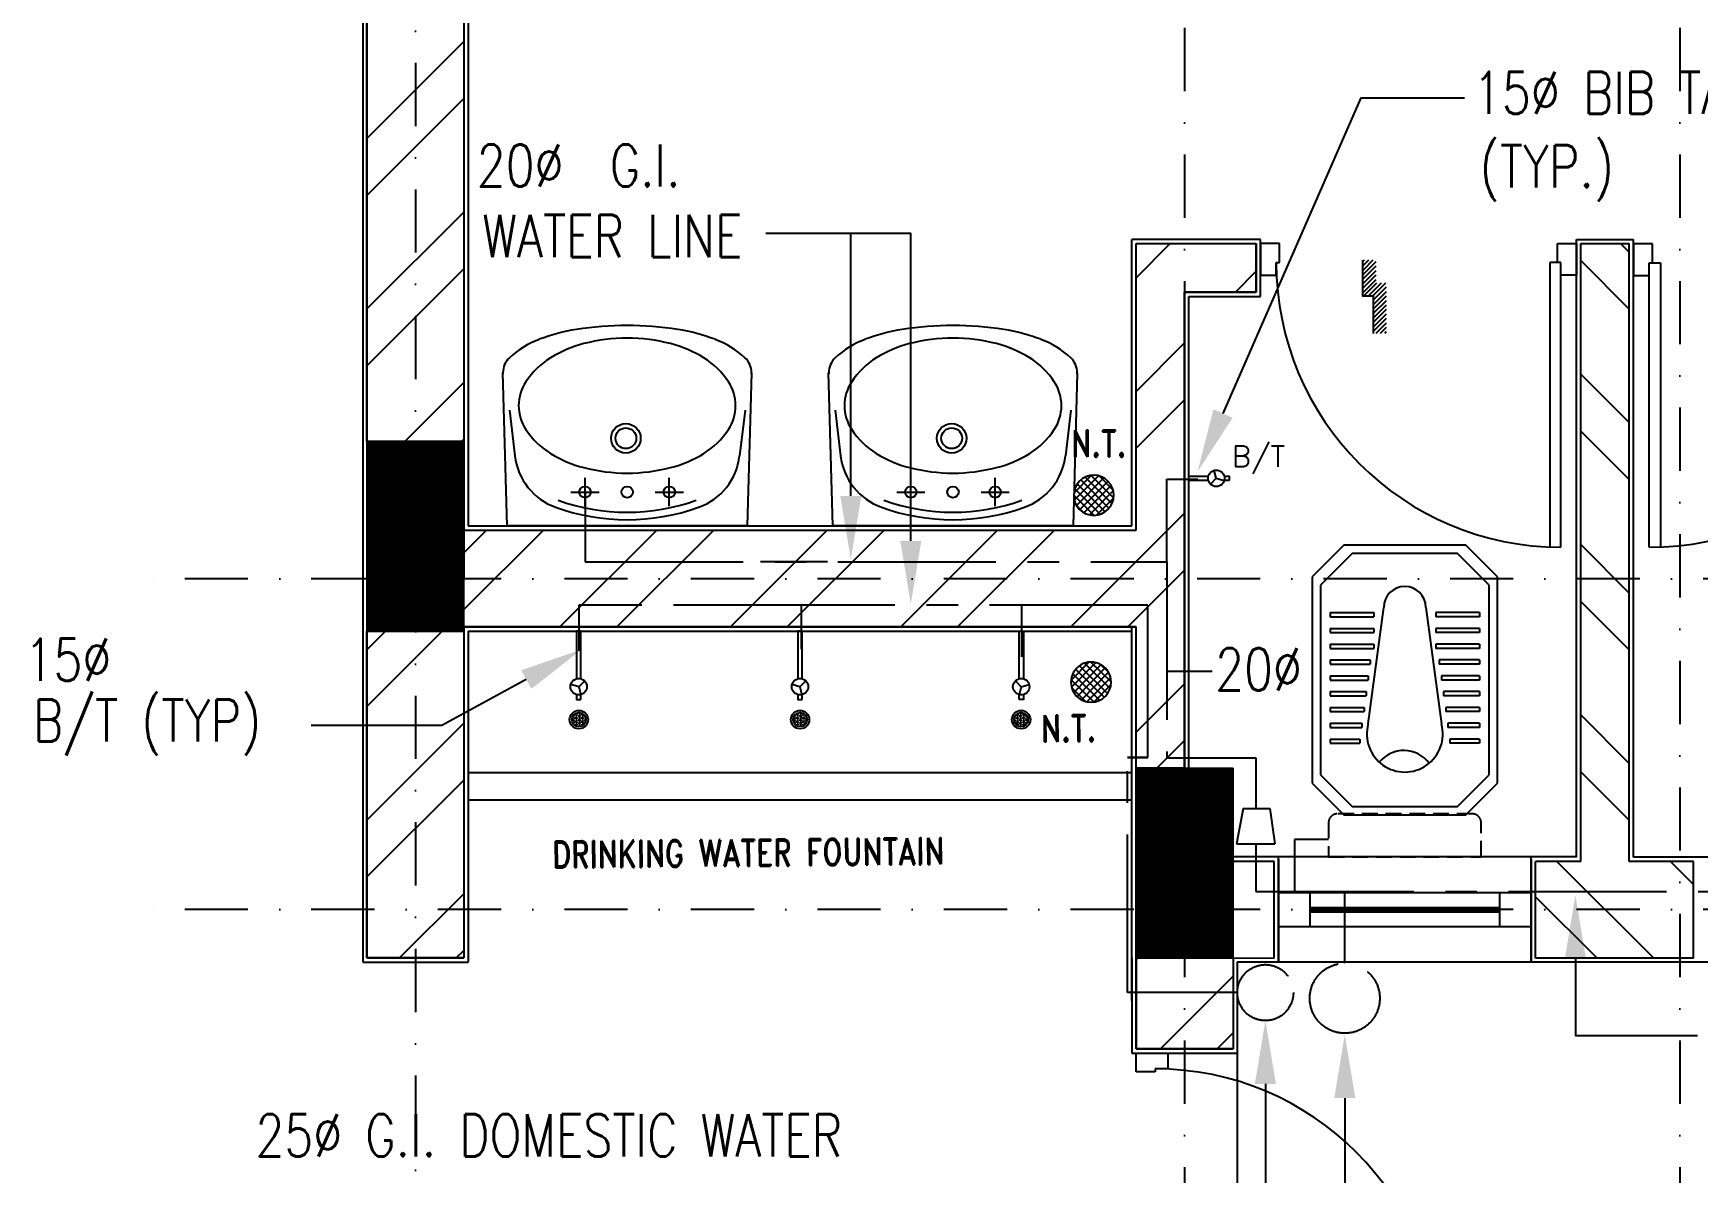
# Model space of a CAD drawing. Extents: x -437689 to -407696, y -55787 to -37037.
# Drawn here: x -431029 to -429054, y -41113 to -39762 of the extents above; entities that cross this region are included whole.
import ezdxf
from ezdxf.enums import TextEntityAlignment as Align

# ---------------------------------------------------------------- set-up
doc = ezdxf.new("R2010")
doc.units = 0
doc.header["$LTSCALE"] = 150
doc.header["$MEASUREMENT"] = 0
for name, pattern in [('CENTER', [2, 1.25, -0.25, 0.25, -0.25]), ('DASHDOT', [1, 0.5, -0.25, 0, -0.25]), ('HIDDEN', [9.525, 6.35, -3.175]), ('HIDDEN2', [0.1875, 0.125, -0.0625])]:
    doc.linetypes.add(name, pattern=pattern)
doc.layers.get('0').update_dxf_attribs({"linetype": 'CONTINUOUS'})
doc.layers.get('DEFPOINTS').update_dxf_attribs({"linetype": 'CONTINUOUS'})
for name, color, linetype in [('5MM', 6, 'CONTINUOUS'), ('COL', 2, 'CONTINUOUS'), ('DIM', 6, 'CONTINUOUS'), ('DOOR', 31, 'CONTINUOUS'), ('DROP', 64, 'CONTINUOUS'), ('GRID', 252, 'DASHDOT'), ('HAT', 9, 'CONTINUOUS'), ('LAYER1', 4, 'CENTER'), ('TEXT', 7, 'CONTINUOUS'), ('TOILET', 9, 'CONTINUOUS'), ('TXT', 7, 'CONTINUOUS'), ('VENT', 8, 'HIDDEN'), ('WALL', 7, 'CONTINUOUS'), ('WIN-1', 56, 'CONTINUOUS')]:
    doc.layers.add(name, color=color, linetype=linetype)
doc.styles.add('ROMANS', font='romans.shx', dxfattribs={"height": 200})
doc.styles.add('T', font='romans.shx', dxfattribs={"height": 450})
doc.styles.add('TESTI', font='ROMAND.SHX')

# ---------------------------------------------------------------- blocks, each defined once
blk = doc.blocks.new('*X1')
at = {"color": 0}
for p, q in [((7380, -71871.4), (7379, -71869.7)), ((7382.5, -71871.4), (7383.7, -71869.3)), ((7365.8, -71884.4), (7367.5, -71884.4)), ((7366, -71888.8), (7367.5, -71888.8)), ((7366.8, -71880.1), (7367.5, -71880.1)), ((7367.3, -71893.1), (7367.5, -71893.1)), ((7367.5, -71880.1), (7368.7, -71877.9)), ((7368.7, -71886.6), (7367.5, -71884.4)), ((7367.5, -71888.8), (7368.7, -71886.6)), ((7368.7, -71895.3), (7367.5, -71893.1)), ((7368.7, -71877.9), (7368.3, -71877.2)), ((7368.6, -71895.5), (7368.7, -71895.3)), ((7372.5, -71884.4), (7371.2, -71882.3)), ((7372.5, -71893.1), (7371.2, -71890.9)), ((7372.5, -71875.8), (7371.2, -71873.6)), ((7371.2, -71882.3), (7372.5, -71880.1)), ((7371.2, -71890.9), (7372.5, -71888.8)), ((7371.7, -71898.8), (7372.5, -71897.4)), ((7372.5, -71875.8), (7375, -71875.8)), ((7372.5, -71880.1), (7375, -71880.1)), ((7372.5, -71884.4), (7375, -71884.4)), ((7372.5, -71888.8), (7375, -71888.8)), ((7372.5, -71893.1), (7375, -71893.1)), ((7372.5, -71897.4), (7375, -71897.4)), ((7374.2, -71871.4), (7375, -71871.4)), ((7376.2, -71873.6), (7375, -71871.4)), ((7375, -71875.8), (7376.2, -71873.6)), ((7376.2, -71882.3), (7375, -71880.1)), ((7375, -71884.4), (7376.2, -71882.3)), ((7376.2, -71890.9), (7375, -71888.8)), ((7375, -71893.1), (7376.2, -71890.9)), ((7376.2, -71899.6), (7375, -71897.4)), ((7375.3, -71901.2), (7376.2, -71899.6)), ((7380, -71880.1), (7378.7, -71877.9)), ((7380, -71888.8), (7378.7, -71886.6)), ((7380, -71897.4), (7378.7, -71895.3)), ((7378.7, -71877.9), (7380, -71875.8)), ((7378.7, -71886.6), (7380, -71884.4)), ((7378.7, -71895.3), (7380, -71893.1)), ((7379.6, -71902.5), (7380, -71901.8)), ((7380, -71871.4), (7382.5, -71871.4)), ((7380, -71875.8), (7382.5, -71875.8)), ((7380, -71880.1), (7382.5, -71880.1)), ((7380, -71884.4), (7382.5, -71884.4)), ((7380, -71888.8), (7382.5, -71888.8)), ((7380, -71893.1), (7382.5, -71893.1)), ((7380, -71897.4), (7382.5, -71897.4)), ((7380, -71901.8), (7382.5, -71901.8)), ((7383.7, -71877.9), (7382.5, -71875.8)), ((7382.5, -71880.1), (7383.7, -71877.9)), ((7383.7, -71886.6), (7382.5, -71884.4)), ((7382.5, -71888.8), (7383.7, -71886.6)), ((7383.7, -71895.3), (7382.5, -71893.1)), ((7382.5, -71897.4), (7383.7, -71895.3)), ((7383.1, -71902.8), (7382.5, -71901.8)), ((7387.5, -71875.8), (7386.2, -71873.6)), ((7387.5, -71884.4), (7386.2, -71882.3)), ((7387.5, -71893.1), (7386.2, -71890.9)), ((7387.5, -71901.8), (7386.2, -71899.6)), ((7386.2, -71873.6), (7387.5, -71871.4)), ((7386.2, -71882.3), (7387.5, -71880.1)), ((7386.2, -71890.9), (7387.5, -71888.8)), ((7386.2, -71899.6), (7387.5, -71897.4)), ((7387.5, -71871.4), (7390, -71871.4)), ((7387.5, -71875.8), (7390, -71875.8)), ((7387.5, -71880.1), (7390, -71880.1)), ((7387.5, -71884.4), (7390, -71884.4)), ((7387.5, -71888.8), (7390, -71888.8)), ((7387.5, -71893.1), (7390, -71893.1)), ((7387.5, -71897.4), (7390, -71897.4)), ((7387.5, -71901.8), (7388.3, -71901.8)), ((7391.2, -71873.6), (7390, -71871.4)), ((7390, -71875.8), (7391.2, -71873.6)), ((7391.2, -71882.3), (7390, -71880.1)), ((7390, -71884.4), (7391.2, -71882.3)), ((7391.2, -71890.9), (7390, -71888.8)), ((7390, -71893.1), (7391.2, -71890.9)), ((7391.2, -71899.6), (7390, -71897.4)), ((7390.6, -71900.7), (7391.2, -71899.6)), ((7395, -71880.1), (7393.7, -71877.9)), ((7395, -71888.8), (7393.7, -71886.6)), ((7394.9, -71897.3), (7393.7, -71895.3)), ((7393.7, -71877.9), (7395, -71875.8)), ((7393.7, -71886.6), (7395, -71884.4)), ((7393.7, -71895.3), (7395, -71893.1)), ((7395, -71875.8), (7395.8, -71875.8)), ((7395, -71880.1), (7397.5, -71880.1)), ((7395, -71884.4), (7397.5, -71884.4)), ((7395, -71888.8), (7397.5, -71888.8)), ((7395, -71893.1), (7397.5, -71893.1)), ((7397.5, -71880.1), (7397.9, -71879.4)), ((7398.7, -71886.6), (7397.5, -71884.4)), ((7397.5, -71888.8), (7398.7, -71886.6)), ((7397.6, -71893.3), (7397.5, -71893.1))]:
    blk.add_line(p, q, dxfattribs=at)
blk = doc.blocks.new('*X0')
at = {"color": 0}
for p, q in [((12743.8, 9916.2), (12718.8, 9941.2)), ((12752.6, 9916.2), (12727.6, 9941.2)), ((12761.4, 9916.2), (12736.4, 9941.2)), ((12770.3, 9916.2), (12745.3, 9941.2)), ((12779.1, 9916.2), (12754.1, 9941.2)), ((12788, 9916.2), (12763, 9941.2)), ((12796.8, 9916.2), (12771.8, 9941.2)), ((12805.6, 9916.2), (12780.6, 9941.2)), ((12813.4, 9935), (12788.4, 9960)), ((12813.4, 9926.1), (12788.4, 9951.1)), ((12813.4, 9917.3), (12788.4, 9942.3)), ((12820.5, 9936.7), (12795.5, 9961.7)), ((12829.3, 9936.7), (12804.3, 9961.7)), ((12838.2, 9936.7), (12813.2, 9961.7)), ((12847, 9936.7), (12822, 9961.7)), ((12855.8, 9936.7), (12830.8, 9961.7)), ((12859.3, 9942.1), (12839.7, 9961.7)), ((12859.3, 9951), (12848.5, 9961.7)), ((12859.3, 9959.8), (12857.4, 9961.7)), ((12734.9, 9916.2), (12714.5, 9936.6)), ((12726.1, 9916.2), (12714.5, 9927.8)), ((12717.3, 9916.2), (12714.5, 9918.9))]:
    blk.add_line(p, q, dxfattribs=at)

msp = doc.modelspace()

# ---------------------------------------------------------------- linework, layer by layer
at = {"color": 8}
for p, q in [((-430466.6, -40345.6), (-430471.6, -40164.1)), ((-430176.6, -40164.1), (-430181.6, -40345.6)), ((-430080.1, -40345.6), (-430085.1, -40164.1)), ((-429790.1, -40164.1), (-429795.1, -40345.6)), ((-430463.8, -40208.5), (-430457.5, -40262.6)), ((-430184.3, -40208.5), (-430190.7, -40262.6)), ((-430077.3, -40208.5), (-430071, -40262.6)), ((-429797.8, -40208.5), (-429804.2, -40262.6)), ((-430374.1, -40322.2), (-430374.1, -40288.9)), ((-430274.1, -40322.2), (-430274.1, -40288.9)), ((-429987.6, -40322.2), (-429987.6, -40288.9)), ((-429887.6, -40322.2), (-429887.6, -40288.9)), ((-430390.8, -40305.6), (-430357.4, -40305.6)), ((-430290.8, -40305.6), (-430257.4, -40305.6)), ((-430004.2, -40305.6), (-429970.9, -40305.6)), ((-429904.2, -40305.6), (-429870.9, -40305.6)), ((-430181.6, -40345.6), (-430466.6, -40345.6)), ((-429795.1, -40345.6), (-430080.1, -40345.6))]:
    msp.add_line(p, q, dxfattribs=at)
at = {"color": 0}
for p, q in [((-429794.3, -40306.9), (-429773.1, -40285.7)), ((-429793.7, -40315.1), (-429764.9, -40286.3)), ((-429791.1, -40321.4), (-429758.6, -40288.9)), ((-429790.2, -40295.8), (-429757.1, -40328.9)), ((-429787.2, -40326.4), (-429753.6, -40292.8)), ((-429786, -40291.2), (-429752.5, -40324.7)), ((-429782.2, -40330.1), (-429749.9, -40297.8)), ((-429780.6, -40287.8), (-429749.1, -40319.3)), ((-429773.7, -40285.8), (-429747.1, -40312.4)), ((-429764.1, -40286.5), (-429747.8, -40302.8)), ((-429794.4, -40309.3), (-429770.6, -40333.1)), ((-429793.1, -40301.7), (-429763, -40331.8)), ((-429775.7, -40332.6), (-429747.4, -40304.3)), ((-429767.2, -40332.9), (-429747.1, -40312.8)), ((-429791.1, -40321.4), (-429782.7, -40329.8)), ((-429776.5, -40507.4), (-429797.5, -40528.7)), ((-429768.3, -40507.9), (-429796.8, -40537)), ((-429762, -40510.4), (-429794.2, -40543.2)), ((-429757, -40514.2), (-429790.3, -40548.1)), ((-429787.5, -40511.6), (-429754.2, -40544.3)), ((-429781.7, -40508.6), (-429751.3, -40538.4)), ((-429774.1, -40507.2), (-429750.1, -40530.8)), ((-429762, -40510.4), (-429753.5, -40518.7)), ((-429797.4, -40528.2), (-429770.6, -40554.5)), ((-429795.5, -40521.3), (-429763.7, -40552.5)), ((-429792.1, -40515.8), (-429758.4, -40549)), ((-429753.2, -40519.3), (-429785.2, -40551.8)), ((-429750.7, -40525.7), (-429778.7, -40554.2)), ((-429750.3, -40534.2), (-429770.2, -40554.4)), ((-429796.6, -40537.7), (-429780.2, -40553.9))]:
    msp.add_line(p, q, dxfattribs=at)
for p, q in [((-429625.2, -40289.3), (-429632, -40296.4)), ((-429625.2, -40289.3), (-429627.9, -40279.9)), ((-429625.2, -40289.3), (-429615.7, -40291.7)), ((-430381.6, -40536.4), (-430391, -40533.7)), ((-430381.6, -40536.4), (-430374.5, -40529.6)), ((-430119.1, -40536.4), (-430128.5, -40533.7)), ((-430119.1, -40536.4), (-430112, -40529.6)), ((-429856.6, -40536.4), (-429863.6, -40529.6)), ((-429856.6, -40536.4), (-429847.2, -40533.7)), ((-429630.2, -40518.5), (-429683.8, -40518.5)), ((-430381.6, -40536.4), (-430379.2, -40545.9)), ((-430119.1, -40536.4), (-430116.7, -40545.9)), ((-429856.6, -40536.4), (-429858.9, -40545.9))]:
    msp.add_line(p, q)
at = {"color": 9, "linetype": 'HIDDEN2'}
for p, q in [((-429321.2, -40687.2), (-429481.9, -40687.2)), ((-429492, -40697.4), (-429492, -40738.1)), ((-429311.1, -40738.1), (-429311.1, -40697.4)), ((-429492, -40738.1), (-429311.1, -40738.1))]:
    msp.add_line(p, q, dxfattribs=at)
for points in [[(-429617.2, -40212.5), (-429453.2, -39838.2), (-429381.3, -39838.2), (-429330.9, -39838.2)], [(-430058.8, -40310.2), (-430058.8, -39998.8), (-430109, -39998.8), (-430159.4, -39998.8)], [(-429987.6, -40363.5), (-429987.6, -39998.8), (-430091.2, -39998.8), (-430091.2, -39998.8)], [(-429634.6, -40292), (-429657.8, -40292), (-429657.8, -40286.7), (-429634.6, -40286.7)], [(-429615.8, -40286.7), (-429610.1, -40286.7), (-429610.1, -40292)], [(-429610.1, -40292), (-429615.8, -40292)], [(-430378.9, -40527), (-430378.9, -40470.6), (-430384.2, -40470.6), (-430384.2, -40527)], [(-430116.4, -40527), (-430116.4, -40470.6), (-430121.7, -40470.6), (-430121.7, -40527)], [(-429859.2, -40527), (-429859.2, -40470.6), (-429853.9, -40470.6), (-429853.9, -40527)], [(-430384.2, -40545.8), (-430384.2, -40551.5), (-430378.9, -40551.5)], [(-430378.9, -40551.5), (-430378.9, -40545.8)], [(-430121.7, -40545.8), (-430121.7, -40551.5), (-430116.4, -40551.5)], [(-430116.4, -40551.5), (-430116.4, -40545.8)], [(-429853.9, -40545.8), (-429853.9, -40551.5), (-429859.2, -40551.5)], [(-429859.2, -40551.5), (-429859.2, -40545.8)], [(-429199.2, -40858.7), (-429199.2, -40949.9), (-429104.6, -40949.9), (-429054.2, -40949.9)], [(-429567, -41007.4), (-429567, -41169.1), (-430015.1, -41169.1), (-430065.5, -41169.1)], [(-429472.8, -41024.2), (-429472.8, -41215.1), (-429157.9, -41215.1), (-429107.5, -41215.1)]]:
    msp.add_lwpolyline(points)
at = {"color": 8}
for centre, radius in [((-430325.6, -40241.8), 17.5), ((-430325.6, -40241.8), 12.3), ((-429939.1, -40241.8), 17.5), ((-429939.1, -40241.8), 12.3), ((-430374.1, -40305.6), 6.77), ((-430324.1, -40305.6), 6.77), ((-430274.1, -40305.6), 6.77), ((-429987.6, -40305.6), 6.77), ((-429937.6, -40305.6), 6.77), ((-429887.6, -40305.6), 6.77)]:
    msp.add_circle(centre, radius, dxfattribs=at)
for centre, radius in [((-429625.2, -40289.3), 9.79), ((-430381.6, -40536.4), 9.79), ((-430119.1, -40536.4), 9.79), ((-429856.6, -40536.4), 9.79), ((-430381.4, -40575.4), 10.9), ((-430381.4, -40575.4), 8.38), ((-430118.9, -40575.4), 10.9), ((-430118.9, -40575.4), 8.38), ((-429856.7, -40575.4), 10.9), ((-429856.7, -40575.4), 8.38)]:
    msp.add_circle(centre, radius)
for centre, radius, start, end in [((-430350, -40330.9), 220.8, 98.9379, 110.7914), ((-430324.1, -40495.8), 387.7, 90, 98.9379), ((-430324.1, -40495.8), 387.7, 81.0621, 90), ((-430298.2, -40330.9), 220.8, 69.2086, 81.0621), ((-429963.5, -40330.9), 220.8, 98.9379, 110.7914), ((-429937.6, -40495.8), 387.7, 90, 98.9379), ((-429937.6, -40495.8), 387.7, 81.0621, 90), ((-429911.6, -40330.9), 220.8, 69.2086, 81.0621), ((-430389.2, -40227.6), 110.3, 110.7914, 132.5102), ((-430340.1, -40267.2), 142.1, 104.4333, 121.8551), ((-430324.1, -40329.6), 206.5, 90, 104.4333), ((-430324.1, -40329.6), 206.5, 75.5667, 90), ((-430308, -40267.2), 142.1, 58.1449, 75.5667), ((-430258.9, -40227.6), 110.3, 47.4898, 69.2086), ((-430002.7, -40227.6), 110.3, 110.7914, 132.5102), ((-429953.6, -40267.2), 142.1, 104.4333, 121.8551), ((-429937.6, -40329.6), 206.5, 90, 104.4333), ((-429937.6, -40329.6), 206.5, 75.5667, 90), ((-429921.5, -40267.2), 142.1, 58.1449, 75.5667), ((-429872.4, -40227.6), 110.3, 47.4898, 69.2086), ((-430447.4, -40164.1), 24.1, 132.5102, 180), ((-430364.6, -40227.8), 95.7, 121.8551, 146.3116), ((-430283.6, -40227.8), 95.7, 33.6884, 58.1449), ((-430200.7, -40164.1), 24.1, 360, 47.4898), ((-430060.9, -40164.1), 24.1, 132.5102, 180), ((-429978.1, -40227.8), 95.7, 121.8551, 146.3116), ((-429897, -40227.8), 95.7, 33.6884, 58.1449), ((-429814.2, -40164.1), 24.1, 360, 47.4898), ((-430447.4, -40164.1), 24.1, 180, 183.1561), ((-430401.7, -40203.1), 51.1, 146.3116, 180), ((-430246.5, -40203.1), 51.1, 360, 33.6884), ((-430200.7, -40164.1), 24.1, 356.8439, 360), ((-430060.9, -40164.1), 24.1, 180, 183.1561), ((-430015.2, -40203.1), 51.1, 146.3116, 180), ((-429860, -40203.1), 51.1, 360, 33.6884), ((-429814.2, -40164.1), 24.1, 356.8439, 360), ((-430401.7, -40203.1), 51.1, 180, 213.6884), ((-430246.5, -40203.1), 51.1, 326.3116, 360), ((-430015.2, -40203.1), 51.1, 180, 213.6884), ((-429860, -40203.1), 51.1, 326.3116, 360), ((-430364.6, -40178.4), 95.7, 213.6884, 238.1449), ((-430283.6, -40178.4), 95.7, 301.8551, 326.3116), ((-429978.1, -40178.4), 95.7, 213.6884, 238.1449), ((-429897, -40178.4), 95.7, 301.8551, 326.3116), ((-430383.9, -40254), 74, 186.7128, 250.2795), ((-430340.1, -40139), 142.1, 238.1449, 255.5667), ((-430324.1, -40076.6), 206.5, 255.5667, 270), ((-430324.1, -40076.6), 206.5, 270, 284.4333), ((-430308, -40139), 142.1, 284.4333, 301.8551), ((-430264.2, -40254), 74, 289.7205, 353.2872), ((-429997.4, -40254), 74, 186.7128, 250.2795), ((-429953.6, -40139), 142.1, 238.1449, 255.5667), ((-429937.6, -40076.6), 206.5, 255.5667, 270), ((-429937.6, -40076.6), 206.5, 270, 284.4333), ((-429921.5, -40139), 142.1, 284.4333, 301.8551), ((-429877.7, -40254), 74, 289.7205, 353.2872), ((-430324.1, -40087), 242.5, 250.2795, 289.7205), ((-429937.6, -40087), 242.5, 250.2795, 289.7205), ((-430324.1, -40087), 251.4, 250.2795, 289.7205), ((-429937.6, -40087), 251.4, 250.2795, 289.7205)]:
    msp.add_arc(centre, radius, start, end, dxfattribs=at)
for centre, start, end in [((-429770.6, -40309.4), 90, 270), ((-429770.6, -40309.4), 270, 90), ((-429773.8, -40531), 0.5207, 180.5207), ((-429773.8, -40531), 180.5207, 0.5207)]:
    msp.add_arc(centre, 23.8, start, end)
at = {"color": 9, "linetype": 'HIDDEN2'}
for centre, start, end in [((-429481.9, -40697.4), 90, 180), ((-429321.2, -40697.4), 0, 90)]:
    msp.add_arc(centre, 10.1, start, end, dxfattribs=at)
for points in [[(-429605.8, -40217.5), (-429647.3, -40281.2), (-429628.7, -40207.5)], [(-430046.3, -40310.2), (-430058.8, -40385.2), (-430071.3, -40310.2)], [(-429975.1, -40363.5), (-429987.6, -40438.5), (-430000.1, -40363.5)], [(-429211.7, -40858.7), (-429199.2, -40783.7), (-429186.7, -40858.7)], [(-429579.5, -41007.4), (-429567, -40932.4), (-429554.5, -41007.4)], [(-429485.3, -41024.2), (-429472.8, -40949.2), (-429460.3, -41024.2)]]:
    msp.add_solid(points)
at = {"layer": '5MM'}
msp.add_lwpolyline([(-429438.9, -40117.4), (-429438.9, -40073.1), (-429451.2, -40073.1), (-429451.2, -40030.6)], dxfattribs=at)
at = {"layer": 'COL'}
for p, q in [((-430632.8, -40245.6), (-430517.8, -40245.6)), ((-429720.3, -40633.1), (-429605.3, -40633.1))]:
    msp.add_line(p, q, dxfattribs=at)
at = {"layer": 'COL', "const_width": 115}
for points in [[(-430575.3, -40470.6), (-430575.3, -40245.6)], [(-429662.8, -40858.1), (-429662.8, -40633.1)]]:
    msp.add_lwpolyline(points, dxfattribs=at)
at = {"layer": 'COL'}
for points in [[(-430632.8, -40245.6), (-430632.8, -40470.6), (-430632.8, -40470.6), (-430517.8, -40470.6), (-430517.8, -40245.6)], [(-429720.3, -40633.1), (-429720.3, -40858.1), (-429720.3, -40858.1), (-429605.3, -40858.1), (-429605.3, -40633.1)]]:
    msp.add_lwpolyline(points, dxfattribs=at)
at = {"layer": 'DEFPOINTS', "color": 8}
for p, q in [((-430466.6, -40345.6), (-430471.6, -40164.1)), ((-430176.6, -40164.1), (-430181.6, -40345.6)), ((-430080.1, -40345.6), (-430085.1, -40164.1)), ((-429790.1, -40164.1), (-429795.1, -40345.6)), ((-430181.6, -40345.6), (-430466.6, -40345.6)), ((-429795.1, -40345.6), (-430080.1, -40345.6))]:
    msp.add_line(p, q, dxfattribs=at)
for centre, radius, start, end in [((-430350, -40330.9), 220.8, 98.9379, 110.7914), ((-430324.1, -40495.8), 387.7, 90, 98.9379), ((-430324.1, -40495.8), 387.7, 81.0621, 90), ((-430298.2, -40330.9), 220.8, 69.2086, 81.0621), ((-429963.5, -40330.9), 220.8, 98.9379, 110.7914), ((-429937.6, -40495.8), 387.7, 90, 98.9379), ((-429937.6, -40495.8), 387.7, 81.0621, 90), ((-429911.6, -40330.9), 220.8, 69.2086, 81.0621), ((-430389.2, -40227.6), 110.3, 110.7914, 132.5102), ((-430258.9, -40227.6), 110.3, 47.4898, 69.2086), ((-430002.7, -40227.6), 110.3, 110.7914, 132.5102), ((-429872.4, -40227.6), 110.3, 47.4898, 69.2086), ((-430447.4, -40164.1), 24.1, 132.5102, 180), ((-430200.7, -40164.1), 24.1, 360, 47.4898), ((-430060.9, -40164.1), 24.1, 132.5102, 180), ((-429814.2, -40164.1), 24.1, 360, 47.4898), ((-430200.7, -40164.1), 24.1, 356.8439, 360), ((-429814.2, -40164.1), 24.1, 356.8439, 360)]:
    msp.add_arc(centre, radius, start, end, dxfattribs=at)
at = {"layer": 'DOOR', "color": 8}
for p, q in [((-429550.3, -40011), (-429572.8, -40011)), ((-429572.8, -40011), (-429572.8, -40048.5)), ((-429550.3, -40033.5), (-429550.3, -40011)), ((-429220.3, -40011), (-429197.8, -40011)), ((-429220.3, -40033.5), (-429220.3, -40011)), ((-429197.8, -40011), (-429197.8, -40048.5)), ((-429135.3, -40046.9), (-429135.3, -40011)), ((-429107.8, -40011.1), (-429130.3, -40011.1)), ((-429130.3, -40011.1), (-429130.3, -40048.6)), ((-429107.8, -40033.6), (-429107.8, -40011.1)), ((-429554.1, -40048.5), (-429554.1, -40033.5)), ((-429554.1, -40033.5), (-429550.3, -40033.5)), ((-429229.7, -40033.5), (-429229.7, -40370.8)), ((-429216.6, -40033.5), (-429229.7, -40033.5)), ((-429216.6, -40033.5), (-429220.3, -40033.5)), ((-429216.6, -40371), (-429216.6, -40033.5)), ((-429216.6, -40048.5), (-429216.6, -40033.5)), ((-429111.6, -40048.6), (-429111.6, -40033.6)), ((-429111.6, -40033.6), (-429107.8, -40033.6)), ((-429111.6, -40033.6), (-429098.4, -40033.6)), ((-429111.6, -40371.1), (-429111.6, -40033.6)), ((-429098.4, -40033.6), (-429098.4, -40370.8)), ((-429572.8, -40048.5), (-429554.1, -40048.5)), ((-429197.8, -40048.5), (-429216.6, -40048.5)), ((-429130.3, -40048.6), (-429111.6, -40048.6)), ((-429720.3, -40993.3), (-429720.3, -40970.8)), ((-429720.3, -40970.8), (-429682.8, -40970.8)), ((-429682.8, -40989.6), (-429697.8, -40989.6)), ((-429697.8, -40989.6), (-429697.8, -40993.3)), ((-429682.8, -40970.8), (-429682.8, -40989.6)), ((-429697.8, -40993.3), (-429720.3, -40993.3))]:
    msp.add_line(p, q, dxfattribs=at)
for centre, start, end in [((-429216.6, -40033.5), 180, 270), ((-429111.6, -40033.6), 270, 360), ((-429697.8, -41327.1), 0, 90)]:
    msp.add_arc(centre, 337.5, start, end, dxfattribs=at)
at = {"layer": 'GRID'}
for p, q in [((-429662.8, -38254.2), (-429662.8, -43799.9)), ((-429075.3, -38254.2), (-429075.3, -43799.9)), ((-430575.3, -38295.6), (-430575.3, -43799.9)), ((-427171.5, -40408.3), (-430923.8, -40408.3))]:
    msp.add_line(p, q, dxfattribs=at)
at = {"layer": 'GRID', "color": 9}
msp.add_line((-427171.5, -40800.8), (-430923.8, -40800.8), dxfattribs=at)
at = {"layer": 'LAYER1'}
for p, q in [((-429683.8, -40388.3), (-429683.8, -40290.3)), ((-429683.8, -40290.3), (-429647, -40290.3)), ((-430374.1, -40305.6), (-430374.1, -40388.3)), ((-430374.1, -40388.3), (-429683.8, -40388.3)), ((-430086.5, -40388.3), (-430166, -40388.3)), ((-429683.8, -40388.3), (-429683.8, -40620.8)), ((-429706.6, -40439.6), (-430381.5, -40439.6)), ((-430381.5, -40439.6), (-430381.5, -40494)), ((-430187.4, -40439.6), (-430267, -40439.6)), ((-430117.3, -40491.9), (-430117.3, -40439.6)), ((-429856.1, -40501), (-429856.1, -40439.6)), ((-429706.6, -40620.5), (-429706.6, -40439.6)), ((-429730.5, -40899.2), (-429730.5, -40620.5)), ((-429730.5, -40620.5), (-429706.6, -40620.5)), ((-429706.6, -40620.5), (-429730.5, -40620.5)), ((-429683.8, -40620.8), (-429578.5, -40620.8)), ((-429578.5, -40620.8), (-429578.5, -40680.9)), ((-429593.5, -40680.9), (-429601.4, -40722.7)), ((-429593.5, -40680.9), (-429561.9, -40680.9)), ((-429561.9, -40680.9), (-429555.6, -40722.7)), ((-429601.4, -40722.7), (-429555.6, -40722.7)), ((-429578.5, -40722.7), (-429578.5, -40779.1)), ((-429492, -40717.7), (-429532.3, -40717.7)), ((-429532.3, -40717.7), (-429532.3, -40781)), ((-429578.5, -40779.1), (-427648.7, -40779.1)), ((-429472.8, -40864.3), (-429472.8, -40778.7)), ((-429600.2, -40899.2), (-429730.5, -40899.2))]:
    msp.add_line(p, q, dxfattribs=at)
msp.add_lwpolyline([(-430443.7, -40527.9), (-430544.1, -40582.4), (-430699, -40582.4), (-430699, -40582.4)], dxfattribs=at)
for centre, radius in [((-429567, -40899.2), 33.2), ((-429472.8, -40905.9), 41.5)]:
    msp.add_circle(centre, radius, dxfattribs=at)
msp.add_solid([(-430449.6, -40516.9), (-430377.8, -40492.1), (-430437.7, -40538.9)], dxfattribs=at)
at = {"layer": 'TOILET'}
for p, q in [((-429474.1, -40368.5), (-429511.6, -40406)), ((-429329.1, -40368.5), (-429474.1, -40368.5)), ((-429291.6, -40406), (-429329.1, -40368.5)), ((-429464.1, -40378.5), (-429501.6, -40416)), ((-429339.1, -40378.5), (-429464.1, -40378.5)), ((-429301.6, -40416), (-429339.1, -40378.5)), ((-429511.6, -40406), (-429511.6, -40651)), ((-429501.6, -40416), (-429501.6, -40641)), ((-429301.6, -40641), (-429301.6, -40416)), ((-429291.6, -40651), (-429291.6, -40406)), ((-429490.3, -40448.5), (-429438.3, -40448.5)), ((-429490.3, -40448.5), (-429490.3, -40453.5)), ((-429490.3, -40453.5), (-429438.3, -40453.5)), ((-429445, -40580.6), (-429426.6, -40442.5)), ((-429438.3, -40448.5), (-429438.3, -40453.5)), ((-429376.6, -40442.5), (-429358.1, -40580.6)), ((-429364.8, -40448.5), (-429364.8, -40453.5)), ((-429312.8, -40448.5), (-429364.8, -40448.5)), ((-429312.8, -40453.5), (-429364.8, -40453.5)), ((-429312.8, -40448.5), (-429312.8, -40453.5)), ((-429490.3, -40467.2), (-429490.3, -40472.2)), ((-429490.3, -40467.2), (-429438.3, -40467.2)), ((-429490.3, -40472.2), (-429438.3, -40472.2)), ((-429438.3, -40467.2), (-429438.3, -40472.2)), ((-429312.8, -40467.2), (-429364.8, -40467.2)), ((-429364.8, -40467.2), (-429364.8, -40472.2)), ((-429312.8, -40472.2), (-429364.8, -40472.2)), ((-429312.8, -40467.2), (-429312.8, -40472.2)), ((-429490.3, -40486), (-429490.3, -40491)), ((-429490.3, -40486), (-429438.3, -40486)), ((-429490.3, -40486), (-429490.3, -40491)), ((-429490.3, -40486), (-429438.3, -40486)), ((-429490.3, -40491), (-429438.3, -40491)), ((-429490.3, -40491), (-429438.3, -40491)), ((-429438.3, -40486), (-429438.3, -40491)), ((-429438.3, -40486), (-429438.3, -40491)), ((-429312.8, -40486), (-429364.8, -40486)), ((-429364.8, -40486), (-429364.8, -40491)), ((-429312.8, -40486), (-429364.8, -40486)), ((-429364.8, -40486), (-429364.8, -40491)), ((-429312.8, -40491), (-429364.8, -40491)), ((-429312.8, -40491), (-429364.8, -40491)), ((-429312.8, -40486), (-429312.8, -40491)), ((-429312.8, -40486), (-429312.8, -40491)), ((-429490.3, -40504.7), (-429490.3, -40509.7)), ((-429490.3, -40504.7), (-429442.5, -40504.7)), ((-429490.3, -40509.7), (-429442.5, -40509.7)), ((-429442.5, -40504.7), (-429442.5, -40509.7)), ((-429360.7, -40504.7), (-429360.7, -40509.7)), ((-429312.8, -40504.7), (-429360.7, -40504.7)), ((-429312.8, -40509.7), (-429360.7, -40509.7)), ((-429312.8, -40504.7), (-429312.8, -40509.7)), ((-429490.3, -40523.5), (-429490.3, -40528.5)), ((-429490.3, -40523.5), (-429490.3, -40528.5)), ((-429490.3, -40523.5), (-429445, -40523.5)), ((-429490.3, -40523.5), (-429445, -40523.5)), ((-429490.3, -40528.5), (-429445, -40528.5)), ((-429490.3, -40528.5), (-429445, -40528.5)), ((-429445, -40523.5), (-429445, -40528.5)), ((-429445, -40523.5), (-429445, -40528.5)), ((-429358.2, -40523.5), (-429358.2, -40528.5)), ((-429312.8, -40523.5), (-429358.2, -40523.5)), ((-429358.2, -40523.5), (-429358.2, -40528.5)), ((-429312.8, -40523.5), (-429358.2, -40523.5)), ((-429312.8, -40528.5), (-429358.2, -40528.5)), ((-429312.8, -40528.5), (-429358.2, -40528.5)), ((-429312.8, -40523.5), (-429312.8, -40528.5)), ((-429312.8, -40523.5), (-429312.8, -40528.5)), ((-429490.3, -40542.2), (-429490.3, -40547.2)), ((-429490.3, -40542.2), (-429447.5, -40542.2)), ((-429490.3, -40547.2), (-429447.5, -40547.2)), ((-429447.5, -40542.2), (-429447.5, -40547.2)), ((-429355.7, -40542.2), (-429355.7, -40547.2)), ((-429312.8, -40542.2), (-429355.7, -40542.2)), ((-429312.8, -40547.2), (-429355.7, -40547.2)), ((-429312.8, -40542.2), (-429312.8, -40547.2)), ((-429490.3, -40561), (-429490.3, -40566)), ((-429490.3, -40561), (-429490.3, -40566)), ((-429490.3, -40561), (-429450, -40561)), ((-429490.3, -40561), (-429450, -40561)), ((-429490.3, -40566), (-429450, -40566)), ((-429490.3, -40566), (-429450, -40566)), ((-429450, -40561), (-429450, -40566)), ((-429450, -40561), (-429450, -40566)), ((-429353.1, -40561), (-429353.1, -40566)), ((-429312.8, -40561), (-429353.1, -40561)), ((-429353.1, -40561), (-429353.1, -40566)), ((-429312.8, -40561), (-429353.1, -40561)), ((-429312.8, -40566), (-429353.1, -40566)), ((-429312.8, -40566), (-429353.1, -40566)), ((-429312.8, -40561), (-429312.8, -40566)), ((-429312.8, -40561), (-429312.8, -40566)), ((-429490.3, -40579.7), (-429490.3, -40584.7)), ((-429490.3, -40579.7), (-429452.5, -40579.7)), ((-429490.3, -40584.7), (-429452.5, -40584.7)), ((-429452.5, -40579.7), (-429452.5, -40584.7)), ((-429350.6, -40579.7), (-429350.6, -40584.7)), ((-429312.8, -40579.7), (-429350.6, -40579.7)), ((-429312.8, -40584.7), (-429350.6, -40584.7)), ((-429312.8, -40579.7), (-429312.8, -40584.7)), ((-429490.3, -40598.5), (-429490.3, -40603.5)), ((-429490.3, -40598.5), (-429490.3, -40603.5)), ((-429490.3, -40598.5), (-429455, -40598.5)), ((-429490.3, -40598.5), (-429455, -40598.5)), ((-429490.3, -40603.5), (-429455, -40603.5)), ((-429490.3, -40603.5), (-429455, -40603.5)), ((-429455, -40598.5), (-429455, -40603.5)), ((-429455, -40598.5), (-429455, -40603.5)), ((-429348.1, -40598.5), (-429348.1, -40603.5)), ((-429348.1, -40598.5), (-429348.1, -40603.5)), ((-429312.8, -40598.5), (-429348.1, -40598.5)), ((-429312.8, -40598.5), (-429348.1, -40598.5)), ((-429312.8, -40603.5), (-429348.1, -40603.5)), ((-429312.8, -40603.5), (-429348.1, -40603.5)), ((-429312.8, -40598.5), (-429312.8, -40603.5)), ((-429312.8, -40598.5), (-429312.8, -40603.5)), ((-429511.6, -40651), (-429474.1, -40688.5)), ((-429501.6, -40641), (-429464.1, -40678.5)), ((-429339.1, -40678.5), (-429301.6, -40641)), ((-429329.1, -40688.5), (-429291.6, -40651)), ((-429474.1, -40688.5), (-429329.1, -40688.5)), ((-429464.1, -40678.5), (-429339.1, -40678.5))]:
    msp.add_line(p, q, dxfattribs=at)
for centre, radius, start, end in [((-429401.6, -40442.5), 25, 0, 180), ((-429401.6, -40592.5), 45.1, 164.7619, 15.2381), ((-429402.9, -40649.5), 37.5, 36.6057, 140.7737)]:
    msp.add_arc(centre, radius, start, end, dxfattribs=at)
at = {"layer": 'VENT', "const_width": 7.5}
msp.add_lwpolyline([(-429289.1, -40801), (-429514.1, -40801)], dxfattribs=at)
at = {"layer": 'WALL', "color": 9, "linetype": 'CONTINUOUS', "ltscale": 900}
for p, q in [((-430637.8, -39425.6), (-430637.8, -40863.1)), ((-430512.8, -39420.6), (-430512.8, -40345.6)), ((-430512.8, -40470.6), (-430512.8, -40863.1))]:
    msp.add_line(p, q, dxfattribs=at)
at = {"layer": 'WALL', "linetype": 'CONTINUOUS', "ltscale": 900}
for p, q in [((-430632.8, -39425.6), (-430632.8, -40858.1)), ((-430517.8, -39420.6), (-430517.8, -40408.3)), ((-430517.8, -40465.6), (-430517.8, -40858.1)), ((-429551.6, -40740.9), (-429551.6, -40858.5)), ((-429251.6, -40740.9), (-429251.6, -40858.5)), ((-429514.1, -40781), (-429514.1, -40821)), ((-429289.1, -40781), (-429289.1, -40821)), ((-430632.8, -40858.1), (-430518, -40858.1)), ((-429720.3, -40965.8), (-429605.3, -40965.8)), ((-429725.3, -40970.8), (-429600.3, -40970.8))]:
    msp.add_line(p, q, dxfattribs=at)
at = {"layer": 'WALL', "linetype": 'DASHDOT', "ltscale": 900}
for p, q in [((-430632.8, -40245.6), (-430632.8, -39425.6)), ((-430517.8, -39425.6), (-430517.8, -40245.6)), ((-429720.3, -40350.6), (-429720.3, -40011)), ((-429720.3, -40011), (-429577.8, -40011)), ((-429577.8, -40011), (-429577.8, -40068.5)), ((-429662.8, -40633.5), (-429662.8, -40068.5)), ((-429577.8, -40068.5), (-429662.8, -40068.5)), ((-429662.8, -40068.5), (-429662.8, -40633.1)), ((-430517.8, -40245.6), (-430632.8, -40245.6)), ((-430517.8, -40465.6), (-430517.8, -40350.6)), ((-430517.8, -40350.6), (-429720.3, -40350.6)), ((-430632.8, -40858.1), (-430632.8, -40470.6)), ((-430632.8, -40470.6), (-430517.8, -40470.6)), ((-430517.8, -40470.6), (-430518, -40858.1)), ((-429720.3, -40465.6), (-430517.8, -40465.6)), ((-430517.8, -40465.6), (-430517.8, -40465.6)), ((-429720.3, -40633.1), (-429720.3, -40465.6)), ((-429662.8, -40633.1), (-429720.3, -40633.1)), ((-429556.6, -40743.5), (-429613.4, -40743.5)), ((-429556.6, -40858.5), (-429556.6, -40743.5)), ((-429551.6, -40740.9), (-429551.6, -40863.5)), ((-429246.6, -40858.5), (-429246.6, -40743.5)), ((-429059.1, -40858.5), (-429059.1, -40743.5)), ((-430518, -40858.1), (-430632.8, -40858.1)), ((-429720.3, -40858.1), (-429605.3, -40858.1)), ((-429720.3, -40965.8), (-429720.3, -40858.1)), ((-429605.3, -40858.1), (-429556.6, -40858.5)), ((-429605.3, -40858.1), (-429605.3, -40965.8)), ((-429605.3, -40965.8), (-429720.3, -40965.8)), ((-429600.3, -40970.8), (-429600.3, -41345.8))]:
    msp.add_line(p, q, dxfattribs=at)
at = {"layer": 'WALL', "color": 9, "linetype": 'DASHDOT', "ltscale": 900}
for p, q in [((-430632.8, -39886.4), (-430517.8, -39771.4)), ((-430632.8, -39953.8), (-430517.8, -39838.8)), ((-430632.8, -40088.5), (-430517.8, -39973.5)), ((-429572.8, -40006), (-429725.3, -40006)), ((-429720.3, -40051.6), (-429679.8, -40011)), ((-429572.8, -40073.5), (-429572.8, -40006)), ((-429145.6, -40011), (-429135.3, -40021.3)), ((-430632.8, -40155.8), (-430517.8, -40040.8)), ((-429192.8, -40031.1), (-429135.3, -40088.6)), ((-429602.6, -40068.5), (-429577.8, -40043.8)), ((-429657.8, -40633.5), (-429657.8, -40073.5)), ((-429720.3, -40186.3), (-429662.8, -40128.8)), ((-430587.9, -40245.6), (-430517.8, -40175.5)), ((-429192.8, -40165.8), (-429135.3, -40223.3)), ((-429720.3, -40253.6), (-429662.8, -40196.1)), ((-429192.8, -40233.2), (-429135.3, -40290.7)), ((-430520.5, -40245.6), (-430517.8, -40242.9)), ((-429797.6, -40465.6), (-429662.8, -40330.8)), ((-430517.8, -40377.6), (-430490.8, -40350.6)), ((-430517.8, -40444.9), (-430423.5, -40350.6)), ((-430403.8, -40465.6), (-430288.8, -40350.6)), ((-430336.4, -40465.6), (-430221.4, -40350.6)), ((-430201.7, -40465.6), (-430086.7, -40350.6)), ((-430134.3, -40465.6), (-430019.3, -40350.6)), ((-429999.6, -40465.6), (-429884.6, -40350.6)), ((-429932.3, -40465.6), (-429817.3, -40350.6)), ((-429192.8, -40367.9), (-429135.3, -40425.4)), ((-429730.2, -40465.6), (-429662.8, -40398.2)), ((-429192.8, -40435.2), (-429135.3, -40492.7)), ((-430632.8, -40492.6), (-430610.8, -40470.6)), ((-430632.8, -40559.9), (-430543.5, -40470.6)), ((-429720.3, -40590.4), (-429662.8, -40532.9)), ((-429192.8, -40569.9), (-429135.3, -40627.4)), ((-430632.8, -40694.6), (-430517.9, -40579.7)), ((-429695.7, -40633.1), (-429662.8, -40600.2)), ((-430632.8, -40762), (-430517.9, -40647.1)), ((-429192.8, -40637.3), (-429135.3, -40694.8)), ((-429551.6, -40863.5), (-429551.6, -40738.5)), ((-429251.6, -40863.5), (-429251.6, -40738.5)), ((-429251.6, -40740.9), (-429251.6, -40863.5)), ((-429221.3, -40743.5), (-429106.3, -40858.5)), ((-429086.6, -40743.5), (-429059.1, -40771)), ((-430594.2, -40858.1), (-430518, -40781.9)), ((-429246.6, -40785.6), (-429173.6, -40858.5)), ((-430526.8, -40858.1), (-430518, -40849.2)), ((-429720.3, -40859.8), (-429718.6, -40858.1)), ((-429691.6, -40965.8), (-429605.3, -40879.5)), ((-429624.3, -40965.8), (-429605.3, -40946.8))]:
    msp.add_line(p, q, dxfattribs=at)
at = {"layer": 'WALL', "color": 9}
for p, q in [((-429725.3, -40345.6), (-429725.3, -40006)), ((-429197.8, -40006), (-429130.3, -40006)), ((-429197.8, -40738.5), (-429197.8, -40006)), ((-429130.3, -40738.5), (-429130.3, -40006)), ((-429725.3, -40345.6), (-429725.3, -40073.5)), ((-429657.8, -40073.5), (-429572.8, -40073.5)), ((-429197.8, -40738.1), (-429605.3, -40738.1)), ((-428677.8, -40738.5), (-429130.3, -40738.5)), ((-427632.8, -40863.1), (-429600.3, -40863.1))]:
    msp.add_line(p, q, dxfattribs=at)
at = {"layer": 'WALL'}
for p, q in [((-429720.3, -40350.6), (-429720.3, -40011)), ((-429720.3, -40011), (-429577.8, -40011)), ((-429577.8, -40068.5), (-429577.8, -40011)), ((-429572.8, -40073.5), (-429572.8, -40011)), ((-429192.8, -40011), (-429135.3, -40011)), ((-429192.8, -40743.5), (-429192.8, -40011)), ((-429135.3, -40743.5), (-429135.3, -40011)), ((-429720.3, -40345.6), (-429720.3, -40068.5)), ((-429662.8, -40068.5), (-429577.8, -40068.5)), ((-429725.3, -40908.5), (-429725.3, -40465.6)), ((-429725.3, -40858.1), (-429725.3, -40470.6)), ((-429720.3, -40903.5), (-429720.3, -40465.6)), ((-429720.3, -40858.1), (-429720.3, -40465.6)), ((-429192.8, -40743.5), (-429246.6, -40743.5)), ((-429059.1, -40743.5), (-429135.3, -40743.5)), ((-429059.1, -40858.5), (-429246.6, -40858.5))]:
    msp.add_line(p, q, dxfattribs=at)
at = {"layer": 'WALL', "linetype": 'CONTINUOUS'}
for p, q in [((-429192.8, -40011), (-429135.3, -40011)), ((-430517.8, -40350.6), (-429720.3, -40350.6)), ((-430575.3, -40470.6), (-430517.8, -40470.6)), ((-430517.8, -40465.6), (-429720.3, -40465.6)), ((-430517.8, -40465.6), (-429720.3, -40465.6)), ((-430512.8, -40470.6), (-429725.3, -40470.6)), ((-430512.8, -40638.1), (-429725.3, -40638.1)), ((-430512.8, -40670.6), (-429725.3, -40670.6)), ((-429725.3, -40858.1), (-429725.3, -40970.8)), ((-429720.3, -40858.1), (-429720.3, -40965.8)), ((-429605.3, -40858.1), (-429605.3, -40965.8))]:
    msp.add_line(p, q, dxfattribs=at)
at = {"layer": 'WALL', "color": 9, "linetype": 'CONTINUOUS'}
for p, q in [((-430512.8, -40345.6), (-429725.3, -40345.6)), ((-430512.8, -40470.6), (-429725.3, -40470.6)), ((-430637.8, -40863.1), (-430512.8, -40863.1)), ((-429600.3, -40863.1), (-429600.3, -40970.8))]:
    msp.add_line(p, q, dxfattribs=at)
at = {"layer": 'WALL', "linetype": 'CONTINUOUS'}
msp.add_point((-430381.6, -40470.6), dxfattribs=at)
at = {"layer": 'WIN-1'}
for p, q in [((-429251.6, -40781), (-429551.6, -40781)), ((-429251.6, -40821), (-429551.6, -40821))]:
    msp.add_line(p, q, dxfattribs=at)

# ---------------------------------------------------------------- block references
at = {"layer": 'DROP', "xscale": 0.5999999999985448, "yscale": 0.5999999999767169, "zscale": 0.6, "rotation": 90}
msp.add_blockref('*X0', (-423474.1, -47746.1), dxfattribs=at)
at = {"layer": 'HAT', "extrusion": (0, 0, -1), "xscale": 0.5, "yscale": 0.5, "zscale": -0.5}
for p in [(426690.1, -4632.3), (426427.6, -4632.3)]:
    msp.add_blockref('*X1', p, dxfattribs=at)
at = {"layer": 'HAT', "xscale": 0.5, "yscale": 0.5, "zscale": 0.5}
msp.add_blockref('*X1', (-433548, -4632.3), dxfattribs=at)

# ---------------------------------------------------------------- texts
at = {"layer": 'DIM', "color": 7, "style": 'ROMANS'}
msp.add_text('B/T', height=25, rotation=360, dxfattribs=at).set_placement((-429543.5, -40263.2), align=Align.MIDDLE_RIGHT)
at = {"layer": 'TEXT', "style": 'T', "width": 0.8}
for s, p in [('15%%c BIB TAP', (-429320.6, -39857.1)), ('20%%c  G.I.', (-430502.5, -39943.3)), ('(TYP.)', (-429312.8, -39944.3)), ('WATER LINE', (-430495.9, -40027)), ('15%%c ', (-431038.9, -40529.3)), ('20%%c  ', (-429626.6, -40540.8)), ('B/T (TYP)', (-431029, -40601.5)), ('25%%c G.I. DOMESTIC WATER', (-430765, -41093.5))]:
    msp.add_text(s, height=50, dxfattribs=at).set_placement(p)
at = {"layer": 'TXT', "style": 'TESTI', "width": 0.8}
msp.add_text('N.T.', height=31.5, dxfattribs=at).set_placement((-429797.5, -40263.8))
for s, p in [('N.T.', (-429833.2, -40601.8)), ('DRINKING WATER FOUNTAIN', (-430413.1, -40751.2))]:
    msp.add_text(s, height=31.5, rotation=0.5207, dxfattribs=at).set_placement(p)

doc.saveas('drawing.dxf')
